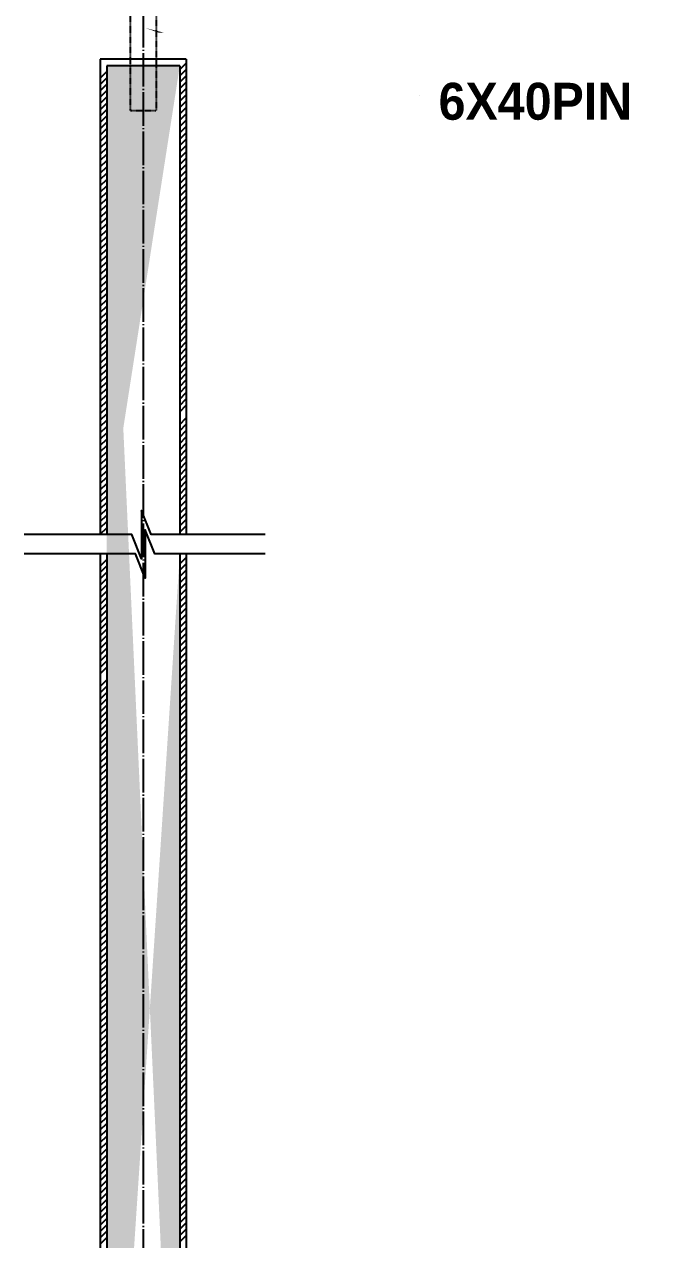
# Model space of a CAD drawing. Header units: millimetres. Extents: x 185 to 16542, y 250 to 5700.
# Drawn here: x 3668 to 4227, y 2553 to 3638 of the extents above; entities that cross this region are included whole.
import ezdxf

# ---------------------------------------------------------------- set-up
doc = ezdxf.new("R2010")
doc.units = ezdxf.units.MM
doc.linetypes.add('CEN', pattern=[35, 30, -2, 1, -2])
doc.linetypes.add('HIDDEN2', pattern=[0.1875, 0.125, -0.0625])
for name, color, linetype in [('CEN', 1, 'CEN'), ('COL', 2, 'Continuous'), ('D', 3, 'Continuous'), ('DIM', 7, 'Continuous'), ('SY', 1, 'Continuous')]:
    doc.layers.add(name, color=color, linetype=linetype)
doc.styles.get("Standard").update_dxf_attribs({"font": 'txt.shx'})

msp = doc.modelspace()

# ---------------------------------------------------------------- hatches: boundary and pattern name
at = {"layer": 'D', "true_color": 0x00a6d6}
h = msp.add_hatch(dxfattribs=at)
h.set_pattern_fill('MUDST', color=142, scale=32, style=0)
h.set_pattern_definition([(0, (-1234.0635, 4619.9126), (16, 8), [8, -8, 0, -8, 0, -8])])
edge = h.paths.add_edge_path()
edge.add_line((3741.143, 2157.367), (3741.143, 1660.873))
edge.add_line((3806.423, 2157.367), (3806.423, 1660.873))
edge.add_line((3741.143, 1660.873), (3806.423, 1660.873))
edge.add_line((3741.143, 3164.697), (3741.143, 2174.647))
edge.add_line((3806.423, 3164.697), (3806.423, 2174.647))
edge.add_line((3741.143, 3600.586), (3741.143, 3181.977))
edge.add_line((3806.423, 3600.586), (3806.423, 3181.977))
edge.add_line((3806.423, 3600.586), (3741.143, 3600.586))

# ---------------------------------------------------------------- linework, layer by layer
at = {"color": 0, "linetype": 'Continuous', "lineweight": 15}
for p, q in [((3735.204, 2948.104), (3735.204, 2947.628)), ((3735.204, 2890.526), (3735.204, 2890.05))]:
    msp.add_line(p, q, dxfattribs=at)
msp.add_arc((3734.014, 2962.614), 1.19, 0, 19.435313, dxfattribs=at)
at = {"layer": 'CEN', "color": 0}
msp.add_line((3773.783, 4066.859), (3773.783, 1454.818), dxfattribs=at)
at = {"layer": 'COL', "color": 0}
for p, q in [((3735.383, 3606.346), (3735.383, 3181.977)), ((3812.183, 3606.346), (3735.383, 3606.346)), ((3812.183, 3606.346), (3812.183, 3181.977)), ((3741.143, 3600.586), (3741.143, 3181.977)), ((3806.423, 3600.586), (3741.143, 3600.586)), ((3806.423, 3600.586), (3806.423, 3181.977)), ((3735.383, 3164.697), (3735.383, 2174.647)), ((3741.143, 3164.697), (3741.143, 2174.647)), ((3806.423, 3164.697), (3806.423, 2174.647)), ((3812.183, 3164.697), (3812.183, 2174.647))]:
    msp.add_line(p, q, dxfattribs=at)
at = {"layer": 'D', "color": 254}
for p, q in [((3806.423, 3597.134), (3812.183, 3602.894)), ((3735.383, 3589.518), (3741.143, 3595.278)), ((3806.423, 3591.478), (3812.183, 3597.238)), ((3806.423, 3585.821), (3812.183, 3591.581)), ((3735.383, 3583.861), (3741.143, 3589.621)), ((3735.383, 3578.204), (3741.143, 3583.964)), ((3806.423, 3580.164), (3812.183, 3585.924)), ((3735.383, 3572.547), (3741.143, 3578.307)), ((3735.383, 3566.89), (3741.143, 3572.65)), ((3806.423, 3574.507), (3812.183, 3580.267)), ((3806.423, 3568.85), (3812.183, 3574.61)), ((3735.383, 3561.233), (3741.143, 3566.993)), ((3735.383, 3555.577), (3741.143, 3561.337)), ((3806.423, 3563.193), (3812.183, 3568.953)), ((3806.423, 3557.536), (3812.183, 3563.296)), ((3735.383, 3549.92), (3741.143, 3555.68)), ((3735.383, 3544.263), (3741.143, 3550.023)), ((3806.423, 3551.88), (3812.183, 3557.64)), ((3806.423, 3546.223), (3812.183, 3551.983)), ((3735.383, 3538.606), (3741.143, 3544.366)), ((3735.383, 3532.949), (3741.143, 3538.709)), ((3806.423, 3540.566), (3812.183, 3546.326)), ((3806.423, 3534.909), (3812.183, 3540.669)), ((3735.383, 3527.292), (3741.143, 3533.052)), ((3735.383, 3521.635), (3741.143, 3527.395)), ((3806.423, 3529.252), (3812.183, 3535.012)), ((3806.423, 3523.595), (3812.183, 3529.355)), ((3735.383, 3515.979), (3741.143, 3521.739)), ((3735.383, 3510.322), (3741.143, 3516.082)), ((3806.423, 3517.938), (3812.183, 3523.698)), ((3806.423, 3512.282), (3812.183, 3518.042)), ((3735.383, 3504.665), (3741.143, 3510.425)), ((3735.383, 3499.008), (3741.143, 3504.768)), ((3806.423, 3506.625), (3812.183, 3512.385)), ((3806.423, 3500.968), (3812.183, 3506.728)), ((3735.383, 3493.351), (3741.143, 3499.111)), ((3806.423, 3495.311), (3812.183, 3501.071)), ((3806.423, 3489.654), (3812.183, 3495.414)), ((3735.383, 3487.694), (3741.143, 3493.454)), ((3735.383, 3482.038), (3741.143, 3487.798)), ((3806.423, 3483.997), (3812.183, 3489.757)), ((3806.423, 3478.34), (3812.183, 3484.1)), ((3735.383, 3476.381), (3741.143, 3482.141)), ((3735.383, 3470.724), (3741.143, 3476.484)), ((3806.423, 3472.684), (3812.183, 3478.444)), ((3806.423, 3467.027), (3812.183, 3472.787)), ((3735.383, 3465.067), (3741.143, 3470.827)), ((3735.383, 3459.41), (3741.143, 3465.17)), ((3806.423, 3461.37), (3812.183, 3467.13)), ((3806.423, 3455.713), (3812.183, 3461.473)), ((3735.383, 3453.753), (3741.143, 3459.513)), ((3735.383, 3448.096), (3741.143, 3453.856)), ((3806.423, 3450.056), (3812.183, 3455.816)), ((3735.383, 3442.44), (3741.143, 3448.2)), ((3735.383, 3436.783), (3741.143, 3442.543)), ((3806.423, 3444.399), (3812.183, 3450.159)), ((3806.423, 3438.742), (3812.183, 3444.502)), ((3735.383, 3431.126), (3741.143, 3436.886)), ((3735.383, 3425.469), (3741.143, 3431.229)), ((3806.423, 3433.086), (3812.183, 3438.846)), ((3806.423, 3427.429), (3812.183, 3433.189)), ((3735.383, 3419.812), (3741.143, 3425.572)), ((3735.383, 3414.155), (3741.143, 3419.915)), ((3806.423, 3421.772), (3812.183, 3427.532)), ((3806.423, 3416.115), (3812.183, 3421.875)), ((3735.383, 3408.498), (3741.143, 3414.258)), ((3735.383, 3402.842), (3741.143, 3408.602)), ((3806.423, 3410.458), (3812.183, 3416.218)), ((3806.423, 3404.801), (3812.183, 3410.561)), ((3735.383, 3397.185), (3741.143, 3402.945)), ((3735.383, 3391.528), (3741.143, 3397.288)), ((3806.423, 3399.144), (3812.183, 3404.904)), ((3806.423, 3393.488), (3812.183, 3399.248)), ((3735.383, 3385.871), (3741.143, 3391.631)), ((3735.383, 3380.214), (3741.143, 3385.974)), ((3806.423, 3387.831), (3812.183, 3393.591)), ((3806.423, 3382.174), (3812.183, 3387.934)), ((3735.383, 3374.557), (3741.143, 3380.317)), ((3735.383, 3368.9), (3741.143, 3374.66)), ((3806.423, 3376.517), (3812.183, 3382.277)), ((3806.423, 3370.86), (3812.183, 3376.62)), ((3735.383, 3363.244), (3741.143, 3369.004)), ((3806.423, 3365.203), (3812.183, 3370.963)), ((3806.423, 3359.546), (3812.183, 3365.306)), ((3735.383, 3357.587), (3741.143, 3363.347)), ((3735.383, 3351.93), (3741.143, 3357.69)), ((3806.423, 3353.89), (3812.183, 3359.65)), ((3806.423, 3348.233), (3812.183, 3353.993)), ((3735.383, 3346.273), (3741.143, 3352.033)), ((3735.383, 3340.616), (3741.143, 3346.376)), ((3806.423, 3342.576), (3812.183, 3348.336)), ((3806.423, 3336.919), (3812.183, 3342.679)), ((3735.383, 3334.959), (3741.143, 3340.719)), ((3735.383, 3329.302), (3741.143, 3335.062)), ((3806.423, 3331.262), (3812.183, 3337.022)), ((3806.423, 3325.605), (3812.183, 3331.365)), ((3735.383, 3323.646), (3741.143, 3329.406)), ((3735.383, 3317.989), (3741.143, 3323.749)), ((3806.423, 3319.949), (3812.183, 3325.709)), ((3806.423, 3314.292), (3812.183, 3320.052)), ((3735.383, 3312.332), (3741.143, 3318.092)), ((3735.383, 3306.675), (3741.143, 3312.435)), ((3806.423, 3308.635), (3812.183, 3314.395)), ((3735.383, 3301.018), (3741.143, 3306.778)), ((3735.383, 3295.361), (3741.143, 3301.121)), ((3806.423, 3302.978), (3812.183, 3308.738)), ((3806.423, 3297.321), (3812.183, 3303.081)), ((3735.383, 3289.704), (3741.143, 3295.464)), ((3735.383, 3284.048), (3741.143, 3289.808)), ((3806.423, 3291.664), (3812.183, 3297.424)), ((3735.383, 3278.391), (3741.143, 3284.151)), ((3735.383, 3272.734), (3741.143, 3278.494)), ((3806.423, 3280.351), (3812.183, 3286.111)), ((3806.423, 3274.694), (3812.183, 3280.454)), ((3735.383, 3267.077), (3741.143, 3272.837)), ((3735.383, 3261.42), (3741.143, 3267.18)), ((3806.423, 3269.037), (3812.183, 3274.797)), ((3806.423, 3263.38), (3812.183, 3269.14)), ((3735.383, 3255.763), (3741.143, 3261.523)), ((3735.383, 3250.106), (3741.143, 3255.866)), ((3806.423, 3257.723), (3812.183, 3263.483)), ((3806.423, 3252.066), (3812.183, 3257.826)), ((3735.383, 3244.45), (3741.143, 3250.21)), ((3735.383, 3238.793), (3741.143, 3244.553)), ((3806.423, 3246.409), (3812.183, 3252.169)), ((3806.423, 3240.753), (3812.183, 3246.513)), ((3735.383, 3233.136), (3741.143, 3238.896)), ((3735.383, 3227.479), (3741.143, 3233.239)), ((3806.423, 3235.096), (3812.183, 3240.856)), ((3806.423, 3229.439), (3812.183, 3235.199)), ((3735.383, 3221.822), (3741.143, 3227.582)), ((3806.423, 3223.782), (3812.183, 3229.542)), ((3806.423, 3218.125), (3812.183, 3223.885)), ((3735.383, 3216.165), (3741.143, 3221.925)), ((3735.383, 3210.509), (3741.143, 3216.269)), ((3806.423, 3212.468), (3812.183, 3218.228)), ((3806.423, 3206.811), (3812.183, 3212.571)), ((3735.383, 3204.852), (3741.143, 3210.612)), ((3735.383, 3199.195), (3741.143, 3204.955)), ((3806.423, 3201.155), (3812.183, 3206.915)), ((3806.423, 3195.498), (3812.183, 3201.258)), ((3735.383, 3193.538), (3741.143, 3199.298)), ((3735.383, 3187.881), (3741.143, 3193.641)), ((3806.423, 3189.841), (3812.183, 3195.601)), ((3806.423, 3184.184), (3812.183, 3189.944)), ((3735.383, 3182.224), (3741.143, 3187.984)), ((3735.383, 3153.94), (3741.143, 3159.7)), ((3806.423, 3155.9), (3812.183, 3161.66)), ((3735.383, 3148.283), (3741.143, 3154.043)), ((3735.383, 3142.626), (3741.143, 3148.386)), ((3806.423, 3150.243), (3812.183, 3156.003)), ((3806.423, 3144.586), (3812.183, 3150.346)), ((3735.383, 3136.969), (3741.143, 3142.729)), ((3735.383, 3131.313), (3741.143, 3137.073)), ((3806.423, 3138.929), (3812.183, 3144.689)), ((3806.423, 3133.272), (3812.183, 3139.032)), ((3735.383, 3125.656), (3741.143, 3131.416)), ((3735.383, 3119.999), (3741.143, 3125.759)), ((3806.423, 3127.615), (3812.183, 3133.375)), ((3806.423, 3121.959), (3812.183, 3127.719)), ((3735.383, 3114.342), (3741.143, 3120.102)), ((3735.383, 3108.685), (3741.143, 3114.445)), ((3806.423, 3116.302), (3812.183, 3122.062)), ((3806.423, 3110.645), (3812.183, 3116.405)), ((3735.383, 3103.028), (3741.143, 3108.788)), ((3735.383, 3097.371), (3741.143, 3103.131)), ((3806.423, 3104.988), (3812.183, 3110.748)), ((3806.423, 3099.331), (3812.183, 3105.091)), ((3735.383, 3091.715), (3741.143, 3097.475)), ((3806.423, 3093.674), (3812.183, 3099.434)), ((3806.423, 3088.017), (3812.183, 3093.777)), ((3735.383, 3086.058), (3741.143, 3091.818)), ((3735.383, 3080.401), (3741.143, 3086.161)), ((3806.423, 3082.361), (3812.183, 3088.121)), ((3806.423, 3076.704), (3812.183, 3082.464)), ((3735.383, 3074.744), (3741.143, 3080.504)), ((3735.383, 3069.087), (3741.143, 3074.847)), ((3806.423, 3071.047), (3812.183, 3076.807)), ((3806.423, 3065.39), (3812.183, 3071.15)), ((3735.383, 3063.43), (3741.143, 3069.19)), ((3735.383, 3057.773), (3741.143, 3063.533)), ((3806.423, 3059.733), (3812.183, 3065.493)), ((3806.423, 3054.076), (3812.183, 3059.836)), ((3735.383, 3046.46), (3741.143, 3052.22)), ((3806.423, 3048.42), (3812.183, 3054.18)), ((3735.383, 3040.803), (3741.143, 3046.563)), ((3735.383, 3035.146), (3741.143, 3040.906)), ((3806.423, 3042.763), (3812.183, 3048.523)), ((3806.423, 3037.106), (3812.183, 3042.866)), ((3735.383, 3029.489), (3741.143, 3035.249)), ((3735.383, 3023.832), (3741.143, 3029.592)), ((3806.423, 3031.449), (3812.183, 3037.209)), ((3806.423, 3025.792), (3812.183, 3031.552)), ((3735.383, 3018.175), (3741.143, 3023.935)), ((3735.383, 3012.519), (3741.143, 3018.279)), ((3806.423, 3020.135), (3812.183, 3025.895)), ((3806.423, 3014.478), (3812.183, 3020.238)), ((3735.383, 3006.862), (3741.143, 3012.622)), ((3735.383, 3001.205), (3741.143, 3006.965)), ((3806.423, 3008.822), (3812.183, 3014.582)), ((3806.423, 3003.165), (3812.183, 3008.925)), ((3735.383, 2995.548), (3741.143, 3001.308)), ((3735.383, 2989.891), (3741.143, 2995.651)), ((3806.423, 2997.508), (3812.183, 3003.268)), ((3806.423, 2991.851), (3812.183, 2997.611)), ((3735.383, 2984.234), (3741.143, 2989.994)), ((3735.383, 2978.577), (3741.143, 2984.337)), ((3806.423, 2986.194), (3812.183, 2991.954)), ((3806.423, 2980.537), (3812.183, 2986.297)), ((3735.383, 2972.921), (3741.143, 2978.681)), ((3735.383, 2967.264), (3741.143, 2973.024)), ((3806.423, 2974.88), (3812.183, 2980.64)), ((3806.423, 2969.224), (3812.183, 2974.984)), ((3735.383, 2961.607), (3741.143, 2967.367)), ((3806.423, 2963.567), (3812.183, 2969.327)), ((3806.423, 2957.91), (3812.183, 2963.67)), ((3735.383, 2955.95), (3741.143, 2961.71)), ((3735.383, 2950.293), (3741.143, 2956.053)), ((3806.423, 2952.253), (3812.183, 2958.013)), ((3806.423, 2946.596), (3812.183, 2952.356)), ((3735.383, 2944.636), (3741.143, 2950.396)), ((3735.383, 2938.98), (3741.143, 2944.74)), ((3806.423, 2940.939), (3812.183, 2946.699)), ((3806.423, 2935.282), (3812.183, 2941.042)), ((3735.383, 2933.323), (3741.143, 2939.083)), ((3735.383, 2927.666), (3741.143, 2933.426)), ((3806.423, 2929.626), (3812.183, 2935.386)), ((3806.423, 2923.969), (3812.183, 2929.729)), ((3735.383, 2922.009), (3741.143, 2927.769)), ((3735.383, 2916.352), (3741.143, 2922.112)), ((3806.423, 2918.312), (3812.183, 2924.072)), ((3735.383, 2910.695), (3741.143, 2916.455)), ((3735.383, 2905.038), (3741.143, 2910.798)), ((3806.423, 2912.655), (3812.183, 2918.415)), ((3806.423, 2906.998), (3812.183, 2912.758)), ((3735.383, 2899.382), (3741.143, 2905.142)), ((3735.383, 2893.725), (3741.143, 2899.485)), ((3806.423, 2901.341), (3812.183, 2907.101)), ((3806.423, 2895.684), (3812.183, 2901.444)), ((3735.383, 2888.068), (3741.143, 2893.828)), ((3735.383, 2882.411), (3741.143, 2888.171)), ((3806.423, 2890.028), (3812.183, 2895.788)), ((3806.423, 2884.371), (3812.183, 2890.131)), ((3735.383, 2876.754), (3741.143, 2882.514)), ((3735.383, 2871.097), (3741.143, 2876.857)), ((3806.423, 2878.714), (3812.183, 2884.474)), ((3806.423, 2873.057), (3812.183, 2878.817)), ((3735.383, 2865.44), (3741.143, 2871.2)), ((3735.383, 2859.784), (3741.143, 2865.544)), ((3806.423, 2867.4), (3812.183, 2873.16)), ((3806.423, 2861.743), (3812.183, 2867.503)), ((3735.383, 2854.127), (3741.143, 2859.887)), ((3735.383, 2848.47), (3741.143, 2854.23)), ((3806.423, 2856.086), (3812.183, 2861.846)), ((3806.423, 2850.43), (3812.183, 2856.19)), ((3735.383, 2842.813), (3741.143, 2848.573)), ((3735.383, 2837.156), (3741.143, 2842.916)), ((3806.423, 2844.773), (3812.183, 2850.533)), ((3806.423, 2839.116), (3812.183, 2844.876)), ((3735.383, 2831.499), (3741.143, 2837.259)), ((3806.423, 2833.459), (3812.183, 2839.219)), ((3806.423, 2827.802), (3812.183, 2833.562)), ((3735.383, 2825.842), (3741.143, 2831.602)), ((3735.383, 2820.186), (3741.143, 2825.946)), ((3806.423, 2822.145), (3812.183, 2827.905)), ((3806.423, 2816.488), (3812.183, 2822.248)), ((3735.383, 2814.529), (3741.143, 2820.289)), ((3735.383, 2808.872), (3741.143, 2814.632)), ((3806.423, 2810.832), (3812.183, 2816.592)), ((3806.423, 2805.175), (3812.183, 2810.935)), ((3735.383, 2803.215), (3741.143, 2808.975)), ((3735.383, 2797.558), (3741.143, 2803.318)), ((3806.423, 2799.518), (3812.183, 2805.278)), ((3806.423, 2793.861), (3812.183, 2799.621)), ((3735.383, 2791.901), (3741.143, 2797.661)), ((3735.383, 2786.244), (3741.143, 2792.004)), ((3806.423, 2788.204), (3812.183, 2793.964)), ((3735.383, 2780.588), (3741.143, 2786.348)), ((3735.383, 2774.931), (3741.143, 2780.691)), ((3806.423, 2782.547), (3812.183, 2788.307)), ((3806.423, 2776.891), (3812.183, 2782.651)), ((3735.383, 2769.274), (3741.143, 2775.034)), ((3735.383, 2763.617), (3741.143, 2769.377)), ((3806.423, 2771.234), (3812.183, 2776.994)), ((3806.423, 2765.577), (3812.183, 2771.337)), ((3735.383, 2757.96), (3741.143, 2763.72)), ((3735.383, 2752.303), (3741.143, 2758.063)), ((3806.423, 2759.92), (3812.183, 2765.68)), ((3806.423, 2754.263), (3812.183, 2760.023)), ((3735.383, 2746.646), (3741.143, 2752.406)), ((3735.383, 2740.99), (3741.143, 2746.75)), ((3806.423, 2748.606), (3812.183, 2754.366)), ((3806.423, 2742.949), (3812.183, 2748.709)), ((3735.383, 2735.333), (3741.143, 2741.093)), ((3735.383, 2729.676), (3741.143, 2735.436)), ((3806.423, 2737.293), (3812.183, 2743.053)), ((3806.423, 2731.636), (3812.183, 2737.396)), ((3735.383, 2724.019), (3741.143, 2729.779)), ((3735.383, 2718.362), (3741.143, 2724.122)), ((3806.423, 2725.979), (3812.183, 2731.739)), ((3806.423, 2720.322), (3812.183, 2726.082)), ((3735.383, 2712.705), (3741.143, 2718.465)), ((3735.383, 2707.048), (3741.143, 2712.808)), ((3806.423, 2714.665), (3812.183, 2720.425)), ((3806.423, 2709.008), (3812.183, 2714.768)), ((3735.383, 2701.392), (3741.143, 2707.152)), ((3806.423, 2703.351), (3812.183, 2709.111)), ((3806.423, 2697.695), (3812.183, 2703.455)), ((3735.383, 2695.735), (3741.143, 2701.495)), ((3735.383, 2690.078), (3741.143, 2695.838)), ((3806.423, 2692.038), (3812.183, 2697.798)), ((3806.423, 2686.381), (3812.183, 2692.141)), ((3735.383, 2684.421), (3741.143, 2690.181)), ((3735.383, 2678.764), (3741.143, 2684.524)), ((3806.423, 2680.724), (3812.183, 2686.484)), ((3806.423, 2675.067), (3812.183, 2680.827)), ((3735.383, 2673.107), (3741.143, 2678.867)), ((3735.383, 2667.451), (3741.143, 2673.211)), ((3806.423, 2669.41), (3812.183, 2675.17)), ((3806.423, 2663.753), (3812.183, 2669.513)), ((3735.383, 2661.794), (3741.143, 2667.554)), ((3735.383, 2656.137), (3741.143, 2661.897)), ((3806.423, 2658.097), (3812.183, 2663.857)), ((3806.423, 2652.44), (3812.183, 2658.2)), ((3735.383, 2650.48), (3741.143, 2656.24)), ((3735.383, 2644.823), (3741.143, 2650.583)), ((3806.423, 2646.783), (3812.183, 2652.543)), ((3735.383, 2639.166), (3741.143, 2644.926)), ((3735.383, 2633.509), (3741.143, 2639.269)), ((3806.423, 2641.126), (3812.183, 2646.886)), ((3806.423, 2635.469), (3812.183, 2641.229)), ((3735.383, 2627.853), (3741.143, 2633.613)), ((3735.383, 2622.196), (3741.143, 2627.956)), ((3806.423, 2629.812), (3812.183, 2635.572)), ((3806.423, 2624.155), (3812.183, 2629.915)), ((3735.383, 2616.539), (3741.143, 2622.299)), ((3735.383, 2610.882), (3741.143, 2616.642)), ((3806.423, 2618.499), (3812.183, 2624.259)), ((3806.423, 2612.842), (3812.183, 2618.602)), ((3735.383, 2605.225), (3741.143, 2610.985)), ((3735.383, 2599.568), (3741.143, 2605.328)), ((3806.423, 2607.185), (3812.183, 2612.945)), ((3806.423, 2601.528), (3812.183, 2607.288)), ((3735.383, 2593.911), (3741.143, 2599.671)), ((3735.383, 2588.255), (3741.143, 2594.015)), ((3806.423, 2595.871), (3812.183, 2601.631)), ((3806.423, 2590.214), (3812.183, 2595.974)), ((3735.383, 2582.598), (3741.143, 2588.358)), ((3735.383, 2576.941), (3741.143, 2582.701)), ((3806.423, 2584.557), (3812.183, 2590.317)), ((3806.423, 2578.901), (3812.183, 2584.661)), ((3735.383, 2571.284), (3741.143, 2577.044)), ((3806.423, 2573.244), (3812.183, 2579.004)), ((3806.423, 2567.587), (3812.183, 2573.347)), ((3735.383, 2565.627), (3741.143, 2571.387)), ((3735.383, 2559.97), (3741.143, 2565.73)), ((3806.423, 2561.93), (3812.183, 2567.69)), ((3806.423, 2556.273), (3812.183, 2562.033)), ((3735.383, 2554.313), (3741.143, 2560.073)), ((3735.383, 2548.657), (3741.143, 2554.417)), ((3806.423, 2550.616), (3812.183, 2556.376))]:
    msp.add_line(p, q, dxfattribs=at)
at = {"layer": 'D', "color": 0, "linetype": 'HIDDEN2'}
msp.add_lwpolyline([(3762.263, 3713.864), (3785.303, 3713.864), (3785.303, 3560.264), (3762.263, 3560.264)], close=True, dxfattribs=at)
at = {"layer": 'DIM', "color": 0}
for points in [[(4020.587, 3573.523), (4020.697, 3573.66)], [(3882.602, 3181.977), (3780.764, 3181.977), (3772.124, 3203.577), (3772.124, 3160.377), (3763.484, 3181.977), (3667.619, 3181.977)], [(3882.602, 3164.697), (3784.22, 3164.697), (3775.58, 3186.297), (3775.58, 3143.097), (3766.94, 3164.697), (3667.619, 3164.697)]]:
    msp.add_lwpolyline(points, dxfattribs=at)
at = {"layer": 'SY', "ltscale": 0.05}
msp.add_lwpolyline([(3787.719, 3629.989, 0, 5.76, 0), (3804.739, 3627.004, 0, 0, 0), (4020.587, 3573.523, 0, 0, 0)], format="xyseb", dxfattribs=at)

# ---------------------------------------------------------------- next in the draw order: texts
at = {"layer": 'DIM', "insert": (4037.36, 3568.578), "char_height": 33, "attachment_point": 4, "bg_fill": 2}
msp.add_mtext('{\\fGulim|b1|i0|c129|p50;6X40PIN}', dxfattribs=at)

doc.saveas('drawing.dxf')
